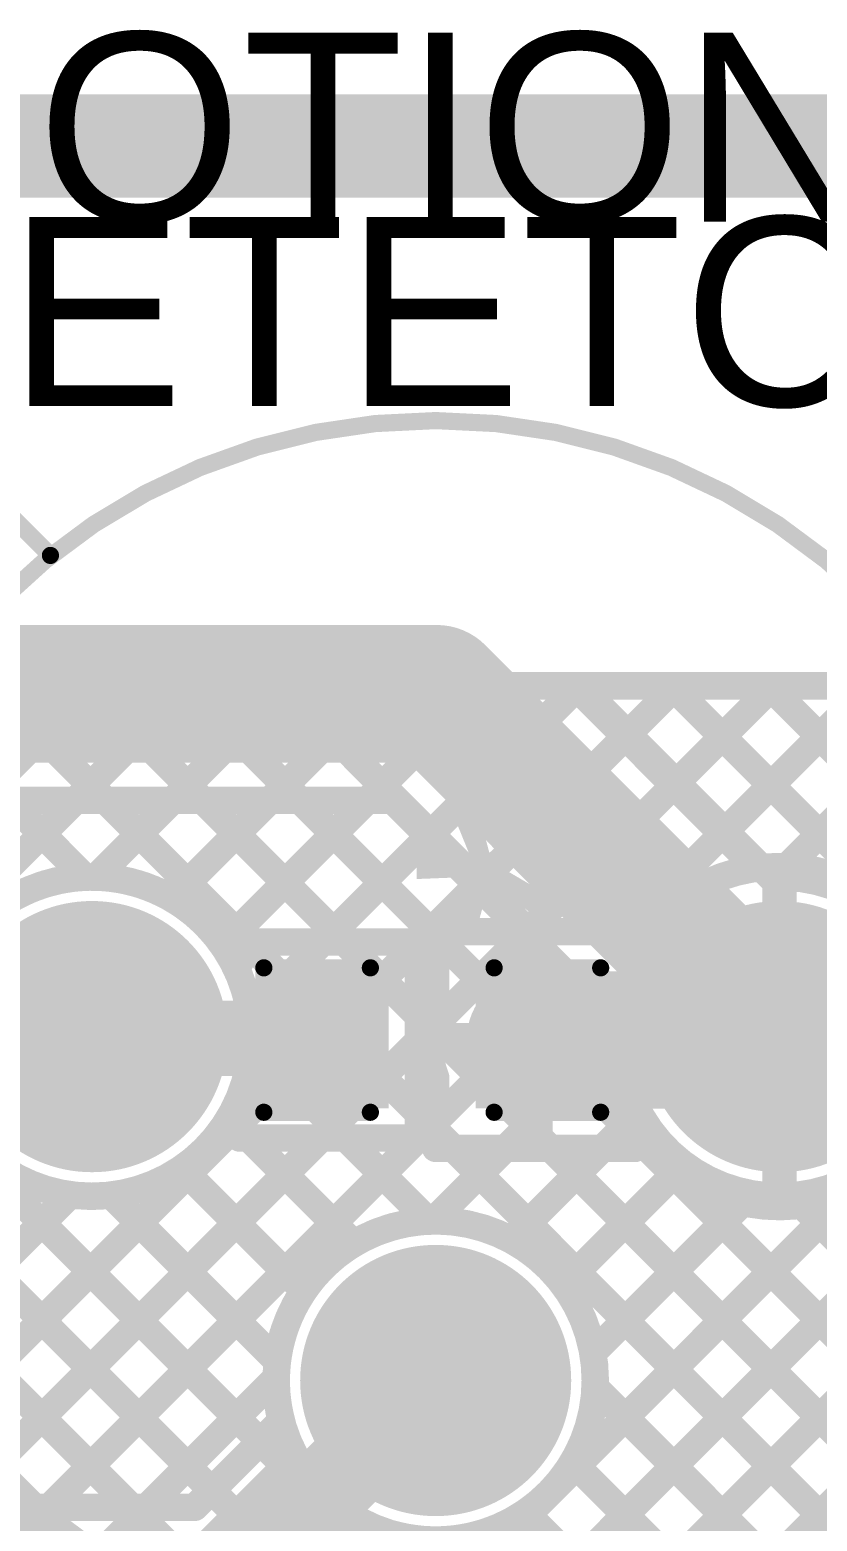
# Model space of a CAD drawing. Header units: millimetres. Extents: x 0 to 214, y 0 to 214.
# Drawn here: x 5.0359 to 5.265, y 3.8891 to 4.3228 of the extents above; entities that cross this region are included whole.
import ezdxf

# ---------------------------------------------------------------- set-up
doc = ezdxf.new("R2010")
doc.units = ezdxf.units.MM
doc.header["$MEASUREMENT"] = 0
for name, color, linetype in [('BottomLayer', 5, 'Continuous'), ('BottomOverlay', 54, 'Continuous'), ('BottomPaste', 16, 'Continuous'), ('BottomSolder', 6, 'Continuous'), ('MultiLayer', 9, 'Continuous'), ('PadHoleLayer', 156, 'Continuous'), ('TopLayer', 1, 'Continuous'), ('TopOverlay', 2, 'Continuous'), ('TopSolder', 216, 'Continuous')]:
    doc.layers.add(name, color=color, linetype=linetype)
doc.styles.add('Arial', font='', dxfattribs={"height": 0.2})
doc.styles.get('Arial').set_extended_font_data('Arial')

# ---------------------------------------------------------------- blocks, each defined once
blk = doc.blocks.new('AS312_22')
at = {"layer": 'BottomLayer'}
h = blk.add_hatch(color=5, dxfattribs=at)
edge = h.paths.add_edge_path()
edge.add_arc((-0.1, 0.05), 0.03543, 0, 360)
h = blk.add_hatch(color=5, dxfattribs=at)
edge = h.paths.add_edge_path()
edge.add_arc((0.1, 0.05), 0.03543, 0, 360)
h = blk.add_hatch(color=5, dxfattribs=at)
edge = h.paths.add_edge_path()
edge.add_arc((0, -0.05), 0.03543, 0, 360)
at = {"layer": 'BottomSolder'}
h = blk.add_hatch(color=6, dxfattribs=at)
edge = h.paths.add_edge_path()
edge.add_arc((-0.1, 0.05), 0.03943, 0, 360)
h = blk.add_hatch(color=6, dxfattribs=at)
edge = h.paths.add_edge_path()
edge.add_arc((0.1, 0.05), 0.03943, 0, 360)
h = blk.add_hatch(color=6, dxfattribs=at)
edge = h.paths.add_edge_path()
edge.add_arc((0, -0.05), 0.03943, 0, 360)
at = {"layer": 'MultiLayer'}
h = blk.add_hatch(color=9, dxfattribs=at)
edge = h.paths.add_edge_path()
edge.add_arc((-0.1, 0.05), 0.03543, 0, 360)
h = blk.add_hatch(color=9, dxfattribs=at)
edge = h.paths.add_edge_path()
edge.add_arc((0.1, 0.05), 0.03543, 0, 360)
h = blk.add_hatch(color=9, dxfattribs=at)
edge = h.paths.add_edge_path()
edge.add_arc((0, -0.05), 0.03543, 0, 360)
at = {"layer": 'PadHoleLayer'}
h = blk.add_hatch(color=156, dxfattribs=at)
edge = h.paths.add_edge_path()
edge.add_arc((-0.1, 0.05), 0.01772, 0, 360)
h = blk.add_hatch(color=156, dxfattribs=at)
edge = h.paths.add_edge_path()
edge.add_arc((0.1, 0.05), 0.01772, 0, 360)
h = blk.add_hatch(color=156, dxfattribs=at)
edge = h.paths.add_edge_path()
edge.add_arc((0, -0.05), 0.01772, 0, 360)
at = {"layer": 'TopLayer'}
h = blk.add_hatch(color=1, dxfattribs=at)
edge = h.paths.add_edge_path()
edge.add_arc((-0.1, 0.05), 0.03543, 0, 360)
h = blk.add_hatch(color=1, dxfattribs=at)
edge = h.paths.add_edge_path()
edge.add_arc((0.1, 0.05), 0.03543, 0, 360)
h = blk.add_hatch(color=1, dxfattribs=at)
edge = h.paths.add_edge_path()
edge.add_arc((0, -0.05), 0.03543, 0, 360)
at = {"layer": 'TopSolder'}
h = blk.add_hatch(color=216, dxfattribs=at)
edge = h.paths.add_edge_path()
edge.add_arc((-0.1, 0.05), 0.03943, 0, 360)
h = blk.add_hatch(color=216, dxfattribs=at)
edge = h.paths.add_edge_path()
edge.add_arc((0.1, 0.05), 0.03943, 0, 360)
h = blk.add_hatch(color=216, dxfattribs=at)
edge = h.paths.add_edge_path()
edge.add_arc((0, -0.05), 0.03943, 0, 360)
at = {"layer": 'TopOverlay'}
for points, const_width in [([(0.17913, 0.05, 1), (-0.17913, 0.05, 1)], 0.005), ([(-0.1379, 0.21449, 1), (-0.1354, 0.21449, 1)], 0.0025), ([(-0.1379, 0.21449, 1), (-0.1354, 0.21449, 1)], 0.0025), ([(-0.11333, 0.18992, 1), (-0.11083, 0.18992, 1)], 0.0025), ([(-0.16576, 0.18663, 1), (-0.16326, 0.18663, 1)], 0.0025), ([(-0.16574, 0.18665, 1), (-0.16324, 0.18665, 1)], 0.0025), ([(-0.14125, 0.162, 1), (-0.13875, 0.162, 1)], 0.0025), ([(-0.129, 0.086, 1), (-0.141, 0.086, 1)], 0.01), ([(-0.1435, 0.086, 1), (-0.1385, 0.086, 1)], 0.005), ([(-0.1315, 0.086, 1), (-0.1265, 0.086, 1)], 0.005), ([(-0.18038, 0.05, 1), (-0.17788, 0.05, 1)], 0.0025), ([(0.17788, 0.05, 1), (0.18038, 0.05, 1)], 0.0025)]:
    blk.add_lwpolyline(points, format="xyb", close=True, dxfattribs=dict(at, const_width=const_width))
at = {"layer": 'TopOverlay', "const_width": 0.005}
for points in [[(-0.16449, 0.18665), (-0.13665, 0.21449)], [(-0.13665, 0.21449), (-0.11208, 0.18992)], [(-0.16451, 0.18663), (-0.14, 0.162)]]:
    blk.add_lwpolyline(points, dxfattribs=at)
blk = doc.blocks.new('C__0603_B_103')
at = {"layer": 'BottomLayer'}
for points in [[(-0.045, -0.0175), (-0.045, 0.0175), (-0.015, 0.0175), (-0.015, -0.0175)], [(0.015, -0.0175), (0.015, 0.0175), (0.045, 0.0175), (0.045, -0.0175)]]:
    blk.add_hatch(color=5, dxfattribs=at).paths.add_polyline_path(points)
at = {"layer": 'BottomPaste'}
for points in [[(-0.045, -0.0175), (-0.045, 0.0175), (-0.015, 0.0175), (-0.015, -0.0175)], [(0.015, -0.0175), (0.015, 0.0175), (0.045, 0.0175), (0.045, -0.0175)]]:
    blk.add_hatch(color=16, dxfattribs=at).paths.add_polyline_path(points)
at = {"layer": 'BottomSolder'}
for points in [[(-0.04736, -0.01986), (-0.04736, 0.01986), (-0.01264, 0.01986), (-0.01264, -0.01986)], [(0.01264, -0.01986), (0.01264, 0.01986), (0.04736, 0.01986), (0.04736, -0.01986)]]:
    blk.add_hatch(color=6, dxfattribs=at).paths.add_polyline_path(points)
at = {"layer": 'BottomOverlay', "const_width": 0.005}
for points in [[(-0.049, 0.021), (-0.018, 0.021)], [(-0.049, -0.021), (-0.049, 0.021)], [(0.018, 0.021), (0.049, 0.021)], [(0.049, -0.021), (0.049, 0.021)], [(-0.049, -0.021), (-0.018, -0.021)], [(0.018, -0.021), (0.049, -0.021)]]:
    blk.add_lwpolyline(points, dxfattribs=at)
at = {"layer": 'BottomOverlay', "const_width": 0.0025}
for points in [[(-0.05025, 0.021, 1), (-0.04775, 0.021, 1)], [(-0.05025, 0.021, 1), (-0.04775, 0.021, 1)], [(-0.01925, 0.021, 1), (-0.01675, 0.021, 1)], [(0.01675, 0.021, 1), (0.01925, 0.021, 1)], [(0.04775, 0.021, 1), (0.05025, 0.021, 1)], [(0.04775, 0.021, 1), (0.05025, 0.021, 1)], [(-0.05025, -0.021, 1), (-0.04775, -0.021, 1)], [(-0.05025, -0.021, 1), (-0.04775, -0.021, 1)], [(-0.01925, -0.021, 1), (-0.01675, -0.021, 1)], [(0.01675, -0.021, 1), (0.01925, -0.021, 1)], [(0.04775, -0.021, 1), (0.05025, -0.021, 1)], [(0.04775, -0.021, 1), (0.05025, -0.021, 1)]]:
    blk.add_lwpolyline(points, format="xyb", close=True, dxfattribs=at)

msp = doc.modelspace()

# ---------------------------------------------------------------- linework, layer by layer
at = {"layer": 'BottomLayer'}
for points, const_width in [([(4.879, 4.289), (5.474, 4.289)], 0.03), ([(4.92358, 4.132), (5.4645, 4.132)], 0.008), ([(4.97424, 4.052), (5.05424, 4.132)], 0.008), ([(4.99635, 4.132), (5.05196, 4.07639)], 0.008), ([(5.00252, 4.052), (5.08252, 4.132)], 0.008), ([(5.02463, 4.132), (5.09913, 4.0575)], 0.008), ([(5.05292, 4.132), (5.12742, 4.0575)], 0.008), ([(5.05522, 4.07642), (5.11081, 4.132)], 0.008), ([(5.07727, 4.07018), (5.13909, 4.132)], 0.008), ([(5.0812, 4.132), (5.154, 4.0592)], 0.008), ([(5.09202, 4.05665), (5.16738, 4.132)], 0.008), ([(5.10948, 4.132), (5.18098, 4.0605)], 0.008), ([(5.12116, 4.0575), (5.19566, 4.132)], 0.008), ([(5.13777, 4.132), (5.20927, 4.0605)], 0.008), ([(5.149, 4.05705), (5.22394, 4.132)], 0.008), ([(5.16605, 4.132), (5.22679, 4.07127)], 0.008), ([(5.18073, 4.0605), (5.25223, 4.132)], 0.008), ([(5.19434, 4.132), (5.24735, 4.07898)], 0.008), ([(5.20901, 4.0605), (5.28051, 4.132)], 0.008), ([(5.22262, 4.132), (5.30112, 4.0535)], 0.008), ([(5.25091, 4.132), (5.32941, 4.0535)], 0.008), ([(5.25618, 4.07938), (5.3088, 4.132)], 0.008), ([(5.254, 4.03), (5.254, 4.07543)], 0.01), ([(5.154, 4.0605), (5.212, 4.0605)], 0.008), ([(5.154, 4.03995), (5.154, 4.0605)], 0.008), ([(5.097, 4.0575), (5.149, 4.0575)], 0.008), ([(5.097, 4.0515), (5.097, 4.0575)], 0.008), ([(5.149, 4.0005), (5.149, 4.0575)], 0.008), ([(5.183, 4.029), (5.183, 4.0565)], 0.01), ([(5.183, 4.029), (5.253, 4.029)], 0.04), ([(5.253, 4.029), (5.254, 4.03)], 0.04), ([(5.254, 4.03), (5.417, 4.03)], 0.025), ([(4.65048, 4.03), (5.054, 4.03)], 0.022), ([(5.054, 4.03), (5.0545, 4.0295)], 0.022), ([(5.0545, 4.0295), (5.1225, 4.0295)], 0.022), ([(5.1225, 4.0295), (5.123, 4.029)], 0.022), ([(5.149, 4.03592), (5.15222, 4.03269)], 0.008), ([(5.149, 4.02877), (5.15214, 4.03191)], 0.008), ([(5.158, 4.029), (5.183, 4.029)], 0.01), ([(5.183, 4.0015), (5.183, 4.029)], 0.01), ([(5.254, 3.98457), (5.254, 4.03)], 0.01), ([(5.154, 3.9975), (5.154, 4.01805)], 0.008), ([(4.92236, 4.008), (5.03723, 3.89313)], 0.008), ([(4.95064, 4.008), (5.06551, 3.89313)], 0.008), ([(4.97893, 4.008), (5.08885, 3.89808)], 0.008), ([(5.00721, 4.008), (5.10299, 3.91222)], 0.008), ([(5.097, 4.0005), (5.097, 4.0075)], 0.008), ([(5.149, 4.00763), (5.154, 4.00263)], 0.008), ([(4.69372, 3.3755), (5.32472, 4.0065)], 0.008), ([(4.722, 3.3755), (5.353, 4.0065)], 0.008), ([(4.75029, 3.3755), (5.38129, 4.0065)], 0.008), ([(4.98507, 3.89313), (5.097, 4.00505)], 0.008), ([(5.04164, 3.89313), (5.154, 4.00549)], 0.008), ([(5.09387, 4.0062), (5.097, 4.00306)], 0.008), ([(5.097, 4.00306), (5.09956, 4.0005)], 0.008), ([(5.01336, 3.89313), (5.12073, 4.0005)], 0.008), ([(5.097, 4.0005), (5.149, 4.0005)], 0.008), ([(5.09956, 4.0005), (5.1302, 3.96987)], 0.008), ([(5.12785, 4.0005), (5.15196, 3.97639)], 0.008), ([(5.154, 4.00263), (5.15913, 3.9975)], 0.008), ([(5.15322, 3.97643), (5.1743, 3.9975)], 0.008), ([(5.154, 3.9975), (5.212, 3.9975)], 0.008), ([(5.15913, 3.9975), (5.51722, 3.63941)], 0.008), ([(5.17598, 3.9709), (5.20258, 3.9975)], 0.008), ([(5.18742, 3.9975), (5.53272, 3.65219)], 0.008), ([(5.212, 3.998), (5.21632, 3.998)], 0.008), ([(5.2152, 3.998), (5.54886, 3.66434)], 0.008), ([(5.08015, 3.99163), (5.11563, 3.95615)], 0.008), ([(5.19118, 3.95781), (5.22404, 3.99068)], 0.008), ([(4.66544, 3.3755), (5.27535, 3.98542)], 0.008), ([(4.95679, 3.89313), (5.04766, 3.984)], 0.008), ([(5.05959, 3.9839), (5.1079, 3.93559)], 0.008), ([(5.19973, 3.93807), (5.24337, 3.98172)], 0.008), ([(5.26049, 3.98099), (5.57448, 3.667)], 0.008), ([(5.09363, 3.86963), (5.154, 3.93)], 0.025), ([(5.06993, 3.89313), (5.10757, 3.93078)], 0.008), ([(5.20039, 3.92796), (5.62035, 3.508)], 0.008), ([(5.08389, 3.89313), (5.10907, 3.9183)], 0.008), ([(5.19387, 3.9062), (5.59206, 3.508)], 0.008), ([(2.673, 3.89313), (5.08389, 3.89313)], 0.008), ([(5.18015, 3.89163), (5.567, 3.50478)], 0.008)]:
    msp.add_lwpolyline(points, dxfattribs=dict(at, const_width=const_width))
for points, const_width in [([(5.05092, 4.132, 1), (5.05492, 4.132, 1)], 0.004), ([(5.05224, 4.132, 1), (5.05624, 4.132, 1)], 0.004), ([(5.0792, 4.132, 1), (5.0832, 4.132, 1)], 0.004), ([(5.08052, 4.132, 1), (5.08452, 4.132, 1)], 0.004), ([(5.10748, 4.132, 1), (5.11148, 4.132, 1)], 0.004), ([(5.10881, 4.132, 1), (5.11281, 4.132, 1)], 0.004), ([(5.13577, 4.132, 1), (5.13977, 4.132, 1)], 0.004), ([(5.13709, 4.132, 1), (5.14109, 4.132, 1)], 0.004), ([(5.16405, 4.132, 1), (5.16805, 4.132, 1)], 0.004), ([(5.16538, 4.132, 1), (5.16938, 4.132, 1)], 0.004), ([(5.19234, 4.132, 1), (5.19634, 4.132, 1)], 0.004), ([(5.19366, 4.132, 1), (5.19766, 4.132, 1)], 0.004), ([(5.22062, 4.132, 1), (5.22462, 4.132, 1)], 0.004), ([(5.22194, 4.132, 1), (5.22594, 4.132, 1)], 0.004), ([(5.24891, 4.132, 1), (5.25291, 4.132, 1)], 0.004), ([(5.25023, 4.132, 1), (5.25423, 4.132, 1)], 0.004), ([(5.24535, 4.07898, 1), (5.24935, 4.07898, 1)], 0.004), ([(5.25418, 4.07938, 1), (5.25818, 4.07938, 1)], 0.004), ([(5.04996, 4.07639, 1), (5.05396, 4.07639, 1)], 0.004), ([(5.05322, 4.07642, 1), (5.05722, 4.07642, 1)], 0.004), ([(5.2515, 4.07543, 1), (5.2565, 4.07543, 1)], 0.005), ([(5.07527, 4.07018, 1), (5.07927, 4.07018, 1)], 0.004), ([(5.22479, 4.07127, 1), (5.22879, 4.07127, 1)], 0.004), ([(5.152, 4.0605, 1), (5.156, 4.0605, 1)], 0.004), ([(5.152, 4.0605, 1), (5.156, 4.0605, 1)], 0.004), ([(5.17873, 4.0605, 1), (5.18273, 4.0605, 1)], 0.004), ([(5.17898, 4.0605, 1), (5.18298, 4.0605, 1)], 0.004), ([(5.20701, 4.0605, 1), (5.21101, 4.0605, 1)], 0.004), ([(5.20727, 4.0605, 1), (5.21127, 4.0605, 1)], 0.004), ([(5.21, 4.0605, 1), (5.214, 4.0605, 1)], 0.004), ([(5.21271, 4.06, 1), (5.21671, 4.06, 1)], 0.004), ([(5.09002, 4.05665, 1), (5.09403, 4.05665, 1)], 0.004), ([(5.095, 4.0575, 1), (5.099, 4.0575, 1)], 0.004), ([(5.095, 4.0575, 1), (5.099, 4.0575, 1)], 0.004), ([(5.09713, 4.0575, 1), (5.10113, 4.0575, 1)], 0.004), ([(5.11916, 4.0575, 1), (5.12316, 4.0575, 1)], 0.004), ([(5.12542, 4.0575, 1), (5.12942, 4.0575, 1)], 0.004), ([(5.147, 4.0575, 1), (5.151, 4.0575, 1)], 0.004), ([(5.147, 4.0575, 1), (5.151, 4.0575, 1)], 0.004), ([(5.147, 4.05705, 1), (5.151, 4.05705, 1)], 0.004), ([(5.152, 4.0592, 1), (5.156, 4.0592, 1)], 0.004), ([(5.1805, 4.0565, 1), (5.1855, 4.0565, 1)], 0.005), ([(5.09316, 4.0515, 1), (5.09716, 4.0515, 1)], 0.004), ([(5.095, 4.0515, 1), (5.099, 4.0515, 1)], 0.004), ([(5.173, 4.029, 1), (5.193, 4.029, 1)], 0.02), ([(5.243, 4.029, 1), (5.263, 4.029, 1)], 0.02), ([(5.243, 4.029, 1), (5.263, 4.029, 1)], 0.02), ([(5.244, 4.03, 1), (5.264, 4.03, 1)], 0.02), ([(5.152, 4.03995, 1), (5.156, 4.03995, 1)], 0.004), ([(5.152, 4.03995, 1), (5.156, 4.03995, 1)], 0.004), ([(5.24775, 4.03, 1), (5.26025, 4.03, 1)], 0.0125), ([(5.0485, 4.03, 1), (5.0595, 4.03, 1)], 0.011), ([(5.0485, 4.03, 1), (5.0595, 4.03, 1)], 0.011), ([(5.049, 4.0295, 1), (5.06, 4.0295, 1)], 0.011), ([(5.049, 4.0295, 1), (5.06, 4.0295, 1)], 0.011), ([(5.117, 4.0295, 1), (5.128, 4.0295, 1)], 0.011), ([(5.117, 4.0295, 1), (5.128, 4.0295, 1)], 0.011), ([(5.1175, 4.029, 1), (5.1285, 4.029, 1)], 0.011), ([(5.147, 4.03592, 1), (5.151, 4.03592, 1)], 0.004), ([(5.15014, 4.03191, 1), (5.15414, 4.03191, 1)], 0.004), ([(5.15022, 4.03269, 1), (5.15422, 4.03269, 1)], 0.004), ([(5.1555, 4.029, 1), (5.1605, 4.029, 1)], 0.005), ([(5.1805, 4.029, 1), (5.1855, 4.029, 1)], 0.005), ([(5.1805, 4.029, 1), (5.1855, 4.029, 1)], 0.005), ([(5.1805, 4.029, 1), (5.1855, 4.029, 1)], 0.005), ([(5.2515, 4.03, 1), (5.2565, 4.03, 1)], 0.005), ([(5.2515, 4.03, 1), (5.2565, 4.03, 1)], 0.005), ([(5.147, 4.02877, 1), (5.151, 4.02877, 1)], 0.004), ([(5.152, 4.01805, 1), (5.156, 4.01805, 1)], 0.004), ([(5.152, 4.01805, 1), (5.156, 4.01805, 1)], 0.004), ([(5.09262, 4.0075, 1), (5.09662, 4.0075, 1)], 0.004), ([(5.095, 4.0075, 1), (5.099, 4.0075, 1)], 0.004), ([(5.147, 4.00763, 1), (5.151, 4.00763, 1)], 0.004), ([(5.09187, 4.0062, 1), (5.09587, 4.0062, 1)], 0.004), ([(5.095, 4.00505, 1), (5.099, 4.00505, 1)], 0.004), ([(5.095, 4.00306, 1), (5.099, 4.00306, 1)], 0.004), ([(5.095, 4.00306, 1), (5.099, 4.00306, 1)], 0.004), ([(5.152, 4.00549, 1), (5.156, 4.00549, 1)], 0.004), ([(5.095, 4.0005, 1), (5.099, 4.0005, 1)], 0.004), ([(5.095, 4.0005, 1), (5.099, 4.0005, 1)], 0.004), ([(5.09756, 4.0005, 1), (5.10156, 4.0005, 1)], 0.004), ([(5.09756, 4.0005, 1), (5.10156, 4.0005, 1)], 0.004), ([(5.11873, 4.0005, 1), (5.12273, 4.0005, 1)], 0.004), ([(5.12585, 4.0005, 1), (5.12985, 4.0005, 1)], 0.004), ([(5.147, 4.0005, 1), (5.151, 4.0005, 1)], 0.004), ([(5.147, 4.0005, 1), (5.151, 4.0005, 1)], 0.004), ([(5.152, 4.00263, 1), (5.156, 4.00263, 1)], 0.004), ([(5.152, 4.00263, 1), (5.156, 4.00263, 1)], 0.004), ([(5.1805, 4.0015, 1), (5.1855, 4.0015, 1)], 0.005), ([(5.152, 3.9975, 1), (5.156, 3.9975, 1)], 0.004), ([(5.152, 3.9975, 1), (5.156, 3.9975, 1)], 0.004), ([(5.15713, 3.9975, 1), (5.16113, 3.9975, 1)], 0.004), ([(5.15713, 3.9975, 1), (5.16113, 3.9975, 1)], 0.004), ([(5.1723, 3.9975, 1), (5.1763, 3.9975, 1)], 0.004), ([(5.18542, 3.9975, 1), (5.18942, 3.9975, 1)], 0.004), ([(5.20058, 3.9975, 1), (5.20458, 3.9975, 1)], 0.004), ([(5.21, 3.998, 1), (5.214, 3.998, 1)], 0.004), ([(5.21, 3.9975, 1), (5.214, 3.9975, 1)], 0.004), ([(5.2132, 3.998, 1), (5.2172, 3.998, 1)], 0.004), ([(5.21432, 3.998, 1), (5.21832, 3.998, 1)], 0.004), ([(5.21432, 3.998, 1), (5.21832, 3.998, 1)], 0.004), ([(5.07815, 3.99163, 1), (5.08215, 3.99163, 1)], 0.004), ([(5.22204, 3.99068, 1), (5.22604, 3.99068, 1)], 0.004), ([(5.04566, 3.984, 1), (5.04966, 3.984, 1)], 0.004), ([(5.05759, 3.9839, 1), (5.06159, 3.9839, 1)], 0.004), ([(5.24137, 3.98172, 1), (5.24537, 3.98172, 1)], 0.004), ([(5.2515, 3.98457, 1), (5.2565, 3.98457, 1)], 0.005), ([(5.25849, 3.98099, 1), (5.26249, 3.98099, 1)], 0.004), ([(5.14996, 3.97639, 1), (5.15396, 3.97639, 1)], 0.004), ([(5.15122, 3.97643, 1), (5.15522, 3.97643, 1)], 0.004), ([(5.1282, 3.96987, 1), (5.1322, 3.96987, 1)], 0.004), ([(5.17398, 3.9709, 1), (5.17798, 3.9709, 1)], 0.004), ([(5.11363, 3.95615, 1), (5.11763, 3.95615, 1)], 0.004), ([(5.18918, 3.95781, 1), (5.19318, 3.95781, 1)], 0.004), ([(5.14775, 3.93, 1), (5.16025, 3.93, 1)], 0.0125), ([(5.19773, 3.93807, 1), (5.20173, 3.93807, 1)], 0.004), ([(5.1059, 3.93559, 1), (5.1099, 3.93559, 1)], 0.004), ([(5.10557, 3.93078, 1), (5.10957, 3.93078, 1)], 0.004), ([(5.19843, 3.93, 1), (5.20243, 3.93, 1)], 0.004), ([(5.19843, 3.93, 1), (5.20243, 3.93, 1)], 0.004), ([(5.19839, 3.92796, 1), (5.20239, 3.92796, 1)], 0.004), ([(5.10707, 3.9183, 1), (5.11107, 3.9183, 1)], 0.004), ([(5.10707, 3.9183, 1), (5.11107, 3.9183, 1)], 0.004), ([(5.10099, 3.91222, 1), (5.10499, 3.91222, 1)], 0.004), ([(5.19187, 3.9062, 1), (5.19587, 3.9062, 1)], 0.004), ([(5.08685, 3.89808, 1), (5.09085, 3.89808, 1)], 0.004), ([(5.03523, 3.89313, 1), (5.03923, 3.89313, 1)], 0.004), ([(5.03964, 3.89313, 1), (5.04364, 3.89313, 1)], 0.004), ([(5.06351, 3.89313, 1), (5.06751, 3.89313, 1)], 0.004), ([(5.06793, 3.89313, 1), (5.07193, 3.89313, 1)], 0.004), ([(5.08189, 3.89313, 1), (5.08589, 3.89313, 1)], 0.004), ([(5.08189, 3.89313, 1), (5.08589, 3.89313, 1)], 0.004), ([(5.17815, 3.89163, 1), (5.18215, 3.89163, 1)], 0.004)]:
    msp.add_lwpolyline(points, format="xyb", close=True, dxfattribs=dict(at, const_width=const_width))
at = {"layer": 'BottomLayer', "const_width": 0.008}
for points in [[(5.21471, 4.06, -0.544374), (5.29749, 4.0535)], [(5.01311, 4.052, -0.601668), (5.09516, 4.0515)], [(5.154, 4.01805, -0.182574), (5.154, 4.03995)], [(5.09462, 4.0075, -0.593371), (5.01311, 4.008)], [(5.29749, 4.0065, -0.527653), (5.21632, 3.998)], [(5.10907, 3.9183, -1.136228), (5.20043, 3.93)], [(5.20043, 3.93, -0.490952), (5.1423, 3.88507)]]:
    msp.add_lwpolyline(points, format="xyb", dxfattribs=at)
at = {"layer": 'TopLayer'}
for points, const_width in [([(4.574, 4.288), (5.487, 4.288)], 0.025), ([(4.88506, 4.1297), (5.1543, 4.1297)], 0.04), ([(5.1543, 4.1297), (5.254, 4.03)], 0.04), ([(4.23394, 2.944), (5.42193, 4.132)], 0.008), ([(4.26222, 2.944), (5.45022, 4.132)], 0.008), ([(5.19584, 4.132), (5.46, 4.132)], 0.008), ([(5.19584, 4.132), (5.25148, 4.07636)], 0.008), ([(5.20989, 4.11795), (5.22394, 4.132)], 0.008), ([(5.22262, 4.132), (5.44712, 3.9075)], 0.008), ([(5.22403, 4.10381), (5.25223, 4.132)], 0.008), ([(5.23818, 4.08966), (5.28051, 4.132)], 0.008), ([(5.25091, 4.132), (5.46126, 3.92164)], 0.008), ([(5.25322, 4.07643), (5.3088, 4.132)], 0.008), ([(4.2905, 2.944), (5.46, 4.1135)], 0.008), ([(4.31879, 2.944), (5.47979, 4.105)], 0.008), ([(3.89452, 2.944), (5.04922, 4.0987)], 0.008), ([(4.955, 4.0987), (5.14146, 4.0987)], 0.008), ([(5.02965, 4.0987), (5.05196, 4.07639)], 0.008), ([(5.05522, 4.07642), (5.07751, 4.0987)], 0.008), ([(5.05793, 4.0987), (5.34812, 3.80851)], 0.008), ([(5.07727, 4.07018), (5.10579, 4.0987)], 0.008), ([(5.08621, 4.0987), (5.36227, 3.82265)], 0.008), ([(5.09202, 4.05665), (5.13408, 4.0987)], 0.008), ([(5.1145, 4.0987), (5.37641, 3.83679)], 0.008), ([(5.14146, 4.0987), (5.20764, 4.03252)], 0.008), ([(4.83823, 4.09213), (5.23499, 3.69537)], 0.008), ([(4.86664, 4.092), (5.24913, 3.70951)], 0.008), ([(4.89492, 4.092), (5.26327, 3.72365)], 0.008), ([(4.92321, 4.092), (5.27741, 3.7378)], 0.008), ([(5.1, 4.03634), (5.15191, 4.08825)], 0.008), ([(4.03595, 2.944), (5.16605, 4.07411)], 0.008), ([(4.06423, 2.944), (5.18019, 4.05996)], 0.008), ([(4.09251, 2.944), (5.19434, 4.04582)], 0.008), ([(5.15322, 3.97643), (5.20757, 4.03078)], 0.008), ([(5.10039, 4.02796), (5.15196, 3.97639)], 0.008), ([(5.17598, 3.9709), (5.2131, 4.00802)], 0.008), ([(5.09387, 4.0062), (5.1302, 3.96987)], 0.008), ([(5.08015, 3.99163), (5.11563, 3.95615)], 0.008), ([(5.19118, 3.95781), (5.22619, 3.99282)], 0.008), ([(4.00766, 2.944), (5.04766, 3.984)], 0.008), ([(5.05959, 3.9839), (5.1079, 3.93559)], 0.008), ([(5.19973, 3.93807), (5.24593, 3.98427)], 0.008), ([(5.25776, 3.98372), (5.39055, 3.85093)], 0.008), ([(4.1208, 2.944), (5.10757, 3.93078)], 0.008), ([(5.20039, 3.92796), (5.33398, 3.79436)], 0.008), ([(4.14908, 2.944), (5.1131, 3.90802)], 0.008), ([(5.19387, 3.9062), (5.31984, 3.78022)], 0.008), ([(4.17737, 2.944), (5.12619, 3.89282)], 0.008), ([(5.18015, 3.89163), (5.3057, 3.76608)], 0.008)]:
    msp.add_lwpolyline(points, dxfattribs=dict(at, const_width=const_width))
for points, const_width in [([(5.1443, 4.1297, 1), (5.1643, 4.1297, 1)], 0.02), ([(5.1443, 4.1297, 1), (5.1643, 4.1297, 1)], 0.02), ([(5.19384, 4.132, 1), (5.19784, 4.132, 1)], 0.004), ([(5.19384, 4.132, 1), (5.19784, 4.132, 1)], 0.004), ([(5.22062, 4.132, 1), (5.22462, 4.132, 1)], 0.004), ([(5.22194, 4.132, 1), (5.22594, 4.132, 1)], 0.004), ([(5.24891, 4.132, 1), (5.25291, 4.132, 1)], 0.004), ([(5.25023, 4.132, 1), (5.25423, 4.132, 1)], 0.004), ([(5.20789, 4.11795, 1), (5.21189, 4.11795, 1)], 0.004), ([(5.22203, 4.10381, 1), (5.22604, 4.10381, 1)], 0.004), ([(5.04722, 4.0987, 1), (5.05122, 4.0987, 1)], 0.004), ([(5.05593, 4.0987, 1), (5.05993, 4.0987, 1)], 0.004), ([(5.07551, 4.0987, 1), (5.07951, 4.0987, 1)], 0.004), ([(5.08421, 4.0987, 1), (5.08821, 4.0987, 1)], 0.004), ([(5.10379, 4.0987, 1), (5.10779, 4.0987, 1)], 0.004), ([(5.1125, 4.0987, 1), (5.1165, 4.0987, 1)], 0.004), ([(5.13208, 4.0987, 1), (5.13608, 4.0987, 1)], 0.004), ([(5.13946, 4.0987, 1), (5.14346, 4.0987, 1)], 0.004), ([(5.13946, 4.0987, 1), (5.14346, 4.0987, 1)], 0.004), ([(5.14991, 4.08825, 1), (5.15391, 4.08825, 1)], 0.004), ([(5.23618, 4.08966, 1), (5.24018, 4.08966, 1)], 0.004), ([(5.10043, 4.03, 1), (5.00757, 4.03, 1)], 0.008), ([(5.04996, 4.07639, 1), (5.05396, 4.07639, 1)], 0.004), ([(5.05322, 4.07642, 1), (5.05722, 4.07642, 1)], 0.004), ([(5.16405, 4.07411, 1), (5.16805, 4.07411, 1)], 0.004), ([(5.24948, 4.07636, 1), (5.25348, 4.07636, 1)], 0.004), ([(5.24948, 4.07636, 1), (5.25348, 4.07636, 1)], 0.004), ([(5.25122, 4.07643, 1), (5.25522, 4.07643, 1)], 0.004), ([(5.07527, 4.07018, 1), (5.07927, 4.07018, 1)], 0.004), ([(5.17819, 4.05996, 1), (5.18219, 4.05996, 1)], 0.004), ([(5.09002, 4.05665, 1), (5.09403, 4.05665, 1)], 0.004), ([(5.19234, 4.04582, 1), (5.19634, 4.04582, 1)], 0.004), ([(5.244, 4.03, 1), (5.264, 4.03, 1)], 0.02), ([(5.098, 4.03634, 1), (5.102, 4.03634, 1)], 0.004), ([(5.09843, 4.03, 1), (5.10243, 4.03, 1)], 0.004), ([(5.20557, 4.03078, 1), (5.20957, 4.03078, 1)], 0.004), ([(5.20564, 4.03252, 1), (5.20964, 4.03252, 1)], 0.004), ([(5.20564, 4.03252, 1), (5.20964, 4.03252, 1)], 0.004), ([(5.09839, 4.02796, 1), (5.10239, 4.02796, 1)], 0.004), ([(5.2111, 4.00802, 1), (5.2151, 4.00802, 1)], 0.004), ([(5.09187, 4.0062, 1), (5.09587, 4.0062, 1)], 0.004), ([(5.07815, 3.99163, 1), (5.08215, 3.99163, 1)], 0.004), ([(5.22419, 3.99282, 1), (5.22819, 3.99282, 1)], 0.004), ([(5.04566, 3.984, 1), (5.04966, 3.984, 1)], 0.004), ([(5.05759, 3.9839, 1), (5.06159, 3.9839, 1)], 0.004), ([(5.24393, 3.98427, 1), (5.24793, 3.98427, 1)], 0.004), ([(5.25576, 3.98372, 1), (5.25976, 3.98372, 1)], 0.004), ([(5.20043, 3.93, 1), (5.10757, 3.93, 1)], 0.008), ([(5.14996, 3.97639, 1), (5.15396, 3.97639, 1)], 0.004), ([(5.15122, 3.97643, 1), (5.15522, 3.97643, 1)], 0.004), ([(5.1282, 3.96987, 1), (5.1322, 3.96987, 1)], 0.004), ([(5.17398, 3.9709, 1), (5.17798, 3.9709, 1)], 0.004), ([(5.11363, 3.95615, 1), (5.11763, 3.95615, 1)], 0.004), ([(5.18918, 3.95781, 1), (5.19318, 3.95781, 1)], 0.004), ([(5.19773, 3.93807, 1), (5.20173, 3.93807, 1)], 0.004), ([(5.1059, 3.93559, 1), (5.1099, 3.93559, 1)], 0.004), ([(5.10557, 3.93078, 1), (5.10957, 3.93078, 1)], 0.004), ([(5.10557, 3.93, 1), (5.10957, 3.93, 1)], 0.004), ([(5.19843, 3.93, 1), (5.20243, 3.93, 1)], 0.004), ([(5.19839, 3.92796, 1), (5.20239, 3.92796, 1)], 0.004), ([(5.1111, 3.90802, 1), (5.1151, 3.90802, 1)], 0.004), ([(5.19187, 3.9062, 1), (5.19587, 3.9062, 1)], 0.004), ([(5.12419, 3.89282, 1), (5.12819, 3.89282, 1)], 0.004), ([(5.17815, 3.89163, 1), (5.18215, 3.89163, 1)], 0.004)]:
    msp.add_lwpolyline(points, format="xyb", close=True, dxfattribs=dict(at, const_width=const_width))
at = {"layer": 'TopLayer', "const_width": 0.008}
for points in [[(5.25148, 4.07636, -0.430233), (5.30043, 4.03)], [(5.30043, 4.03, -1.027567), (5.20764, 4.03252)]]:
    msp.add_lwpolyline(points, format="xyb", dxfattribs=at)

# ---------------------------------------------------------------- block references
for name, p in [('AS312_22', (5.154, 3.98)), ('C__0603_B_103', (5.153, 4.029))]:
    msp.add_blockref(name, p)

# ---------------------------------------------------------------- texts
at = {"layer": 'BottomOverlay', "style": 'Arial'}
msp.add_text('*', height=0.075, rotation=90, dxfattribs=at).set_placement((5.22348, 4.05879))
at = {"layer": 'TopOverlay', "style": 'Arial'}
for s, p in [('MOTION', (4.974, 4.26694)), ('DETETCTION', (4.974, 4.21334))]:
    msp.add_text(s, height=0.055, rotation=360, dxfattribs=at).set_placement(p)

doc.saveas('drawing.dxf')
